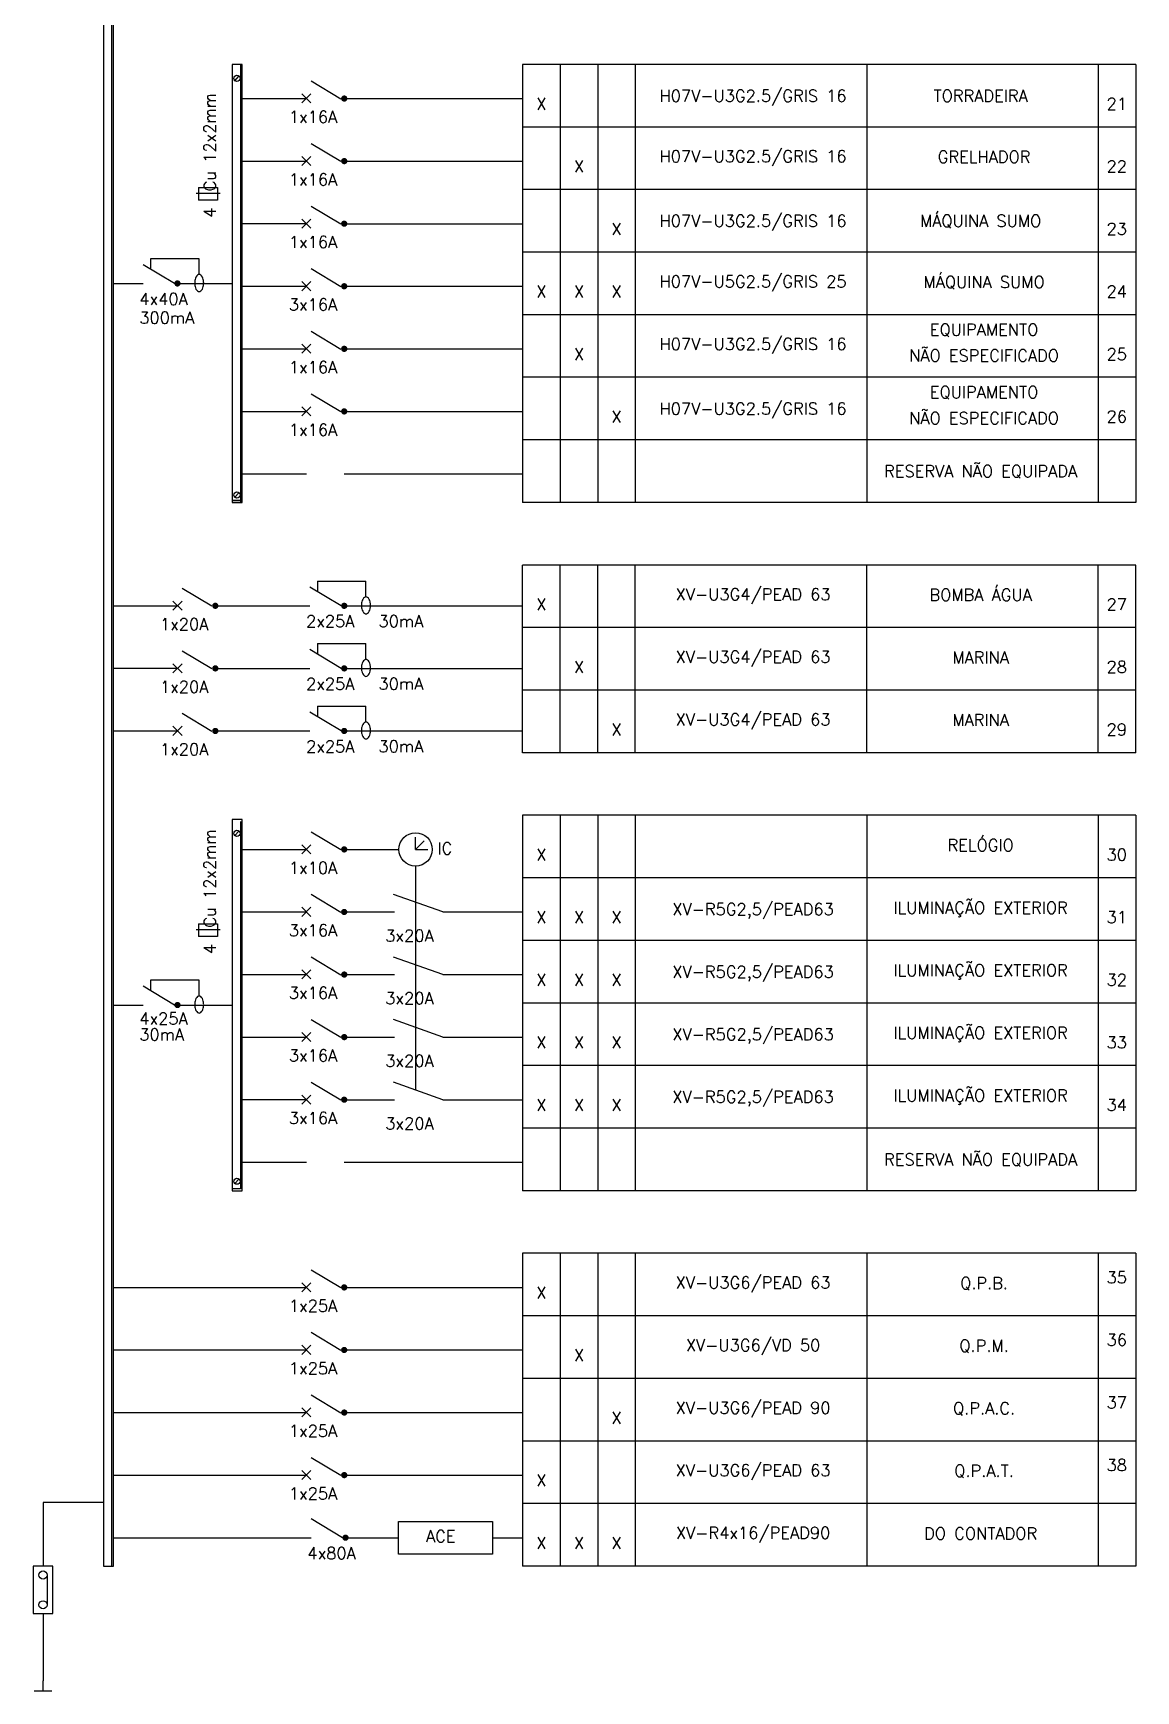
# Model space of a CAD drawing. Header units: millimetres. Extents: x 145 to 60311, y -8355 to 8851.
# Drawn here: x 453.85 to 471.47, y 353.68 to 380.17 of the extents above; entities that cross this region are included whole.
import ezdxf
from ezdxf.enums import TextEntityAlignment as Align

# ---------------------------------------------------------------- set-up
doc = ezdxf.new("R2010")
doc.units = ezdxf.units.MM
doc.layers.add('quadros', color=1, linetype='Continuous')
doc.styles.add('ROMANS', font='romans', dxfattribs={"height": 1.2})

msp = doc.modelspace()

# ---------------------------------------------------------------- linework, layer by layer
at = {"layer": 'quadros'}
for p, q in [((454.968, 407.891), (454.968, 355.67)), ((455.097, 407.856), (455.097, 355.67)), ((455.129, 355.67), (455.129, 407.891)), ((457.188, 379.67), (457.027, 379.67)), ((457.027, 379.67), (457.027, 372.67)), ((457.157, 379.67), (457.157, 372.67)), ((457.188, 372.67), (457.188, 379.67)), ((471.468, 379.67), (461.668, 379.67)), ((471.468, 379.67), (461.668, 379.67)), ((471.468, 379.67), (461.668, 379.67)), ((471.468, 379.67), (461.668, 379.67)), ((471.468, 379.67), (461.668, 379.67)), ((471.468, 379.67), (461.668, 379.67)), ((471.468, 379.67), (461.668, 379.67)), ((471.468, 379.67), (461.668, 379.67)), ((471.468, 379.67), (461.668, 379.67)), ((471.468, 379.67), (461.668, 379.67)), ((471.468, 379.67), (461.668, 379.67)), ((471.468, 379.67), (461.668, 379.67)), ((471.468, 379.67), (461.668, 379.67)), ((471.468, 379.67), (461.668, 379.67)), ((471.468, 379.67), (461.668, 379.67)), ((457.064, 379.405), (457.14, 379.486)), ((458.763, 379.117), (458.288, 379.402)), ((457.188, 379.126), (458.213, 379.126)), ((458.14, 379.2), (458.286, 379.054)), ((458.14, 379.054), (458.286, 379.2)), ((458.817, 379.125), (461.668, 379.125)), ((471.468, 378.67), (461.668, 378.67)), ((471.468, 378.67), (461.668, 378.67)), ((471.468, 378.67), (461.668, 378.67)), ((471.468, 378.67), (461.668, 378.67)), ((471.468, 378.67), (461.668, 378.67)), ((471.468, 378.67), (461.668, 378.67)), ((471.468, 378.67), (461.668, 378.67)), ((471.468, 378.67), (461.668, 378.67)), ((471.468, 378.67), (461.668, 378.67)), ((471.468, 378.67), (461.668, 378.67)), ((471.468, 378.67), (461.668, 378.67)), ((458.763, 378.117), (458.288, 378.402)), ((457.188, 378.126), (458.213, 378.126)), ((458.14, 378.2), (458.286, 378.054)), ((458.14, 378.054), (458.286, 378.2)), ((458.817, 378.125), (461.668, 378.125)), ((456.452, 377.611), (456.836, 377.611)), ((456.49, 377.701), (456.79, 377.701)), ((456.49, 377.701), (456.49, 377.501)), ((456.79, 377.701), (456.79, 377.501)), ((471.468, 377.67), (461.668, 377.67)), ((471.468, 377.67), (461.668, 377.67)), ((471.468, 377.67), (461.668, 377.67)), ((471.468, 377.67), (461.668, 377.67)), ((471.468, 377.67), (461.668, 377.67)), ((471.468, 377.67), (461.668, 377.67)), ((471.468, 377.67), (461.668, 377.67)), ((471.468, 377.67), (461.668, 377.67)), ((471.468, 377.67), (461.668, 377.67)), ((471.468, 377.67), (461.668, 377.67)), ((471.468, 377.67), (461.668, 377.67)), ((456.79, 377.501), (456.49, 377.501)), ((458.763, 377.117), (458.288, 377.402)), ((457.188, 377.126), (458.213, 377.126)), ((458.14, 377.2), (458.286, 377.054)), ((458.14, 377.054), (458.286, 377.2)), ((458.817, 377.125), (461.668, 377.125)), ((456.102, 376.17), (455.602, 376.47)), ((455.723, 376.565), (455.723, 376.397)), ((456.499, 376.565), (455.723, 376.565)), ((456.499, 376.313), (456.499, 376.565)), ((471.468, 376.67), (461.668, 376.67)), ((458.14, 376.2), (458.286, 376.054)), ((458.14, 376.054), (458.286, 376.2)), ((458.763, 376.117), (458.288, 376.402)), ((455.129, 376.17), (455.602, 376.17)), ((456.187, 376.17), (457.027, 376.17)), ((457.188, 376.126), (458.213, 376.126)), ((458.817, 376.125), (461.668, 376.125)), ((471.468, 375.67), (461.668, 375.67)), ((458.14, 375.2), (458.286, 375.054)), ((458.14, 375.054), (458.286, 375.2)), ((458.763, 375.117), (458.288, 375.402)), ((457.188, 375.126), (458.213, 375.126)), ((458.817, 375.125), (461.668, 375.125)), ((471.468, 374.67), (461.668, 374.67)), ((471.468, 374.67), (461.668, 374.67)), ((471.468, 374.67), (461.668, 374.67)), ((471.468, 374.67), (461.668, 374.67)), ((471.468, 374.67), (461.668, 374.67)), ((471.468, 374.67), (461.668, 374.67)), ((471.468, 374.67), (461.668, 374.67)), ((471.468, 374.67), (461.668, 374.67)), ((471.468, 374.67), (461.668, 374.67)), ((471.468, 374.67), (461.668, 374.67)), ((471.468, 374.67), (461.668, 374.67)), ((471.468, 374.67), (461.668, 374.67)), ((471.468, 374.67), (461.668, 374.67)), ((471.468, 374.67), (461.668, 374.67)), ((471.468, 374.67), (461.668, 374.67)), ((471.468, 374.67), (461.668, 374.67)), ((458.763, 374.117), (458.288, 374.402)), ((457.188, 374.126), (458.213, 374.126)), ((458.14, 374.2), (458.286, 374.054)), ((458.14, 374.054), (458.286, 374.2)), ((458.817, 374.125), (461.668, 374.125)), ((471.468, 373.67), (461.668, 373.67)), ((471.468, 373.67), (461.668, 373.67)), ((471.468, 373.67), (461.668, 373.67)), ((471.468, 373.67), (461.668, 373.67)), ((471.468, 373.67), (461.668, 373.67)), ((471.468, 373.67), (461.668, 373.67)), ((471.468, 373.67), (461.668, 373.67)), ((471.468, 373.67), (461.668, 373.67)), ((471.468, 373.67), (461.668, 373.67)), ((471.468, 373.67), (461.668, 373.67)), ((471.468, 373.67), (461.668, 373.67)), ((457.188, 373.126), (458.213, 373.126)), ((458.817, 373.125), (461.668, 373.125)), ((457.064, 372.747), (457.14, 372.828)), ((457.027, 372.67), (457.188, 372.67)), ((457.157, 372.703), (457.032, 372.703)), ((457.157, 372.67), (457.032, 372.67)), ((471.468, 372.67), (461.668, 372.67)), ((471.468, 372.67), (461.668, 372.67)), ((471.468, 372.67), (461.668, 372.67)), ((471.468, 372.67), (461.668, 372.67)), ((471.468, 372.67), (461.668, 372.67)), ((471.468, 372.67), (461.668, 372.67)), ((471.468, 372.67), (461.668, 372.67)), ((471.468, 372.67), (461.668, 372.67)), ((471.468, 372.67), (461.668, 372.67)), ((471.468, 372.67), (461.668, 372.67)), ((471.468, 372.67), (461.668, 372.67)), ((461.668, 370.67), (461.668, 371.67)), ((471.468, 371.67), (461.668, 371.67)), ((462.268, 370.67), (462.268, 371.67)), ((462.868, 370.67), (462.868, 371.67)), ((463.468, 370.67), (463.468, 371.67)), ((467.168, 370.67), (467.168, 371.67)), ((470.868, 370.67), (470.868, 371.67)), ((471.468, 370.67), (471.468, 371.67)), ((456.703, 371.01), (456.228, 371.295)), ((458.767, 371.018), (458.267, 371.318)), ((458.388, 371.414), (458.388, 371.246)), ((459.164, 371.161), (459.164, 371.414)), ((455.129, 371.02), (456.154, 371.02)), ((456.08, 371.093), (456.226, 370.947)), ((456.08, 370.947), (456.226, 371.093)), ((456.757, 371.018), (458.267, 371.018)), ((457.794, 371.018), (458.267, 371.018)), ((457.794, 371.018), (458.217, 371.018)), ((458.817, 371.018), (461.668, 371.018)), ((459.005, 371.018), (459.846, 371.018)), ((471.468, 370.67), (461.668, 370.67)), ((461.668, 369.67), (461.668, 370.67)), ((471.468, 370.67), (461.668, 370.67)), ((462.268, 369.67), (462.268, 370.67)), ((462.868, 369.67), (462.868, 370.67)), ((463.468, 369.67), (463.468, 370.67)), ((467.168, 369.67), (467.168, 370.67)), ((470.868, 369.67), (470.868, 370.67)), ((471.468, 369.67), (471.468, 370.67)), ((458.388, 370.414), (458.388, 370.246)), ((459.164, 370.161), (459.164, 370.414)), ((456.703, 370.01), (456.228, 370.295)), ((458.767, 370.018), (458.267, 370.318)), ((455.129, 370.02), (456.154, 370.02)), ((456.08, 370.093), (456.226, 369.947)), ((456.08, 369.947), (456.226, 370.093)), ((456.757, 370.018), (458.267, 370.018)), ((457.794, 370.018), (458.267, 370.018)), ((457.794, 370.018), (458.217, 370.018)), ((458.817, 370.018), (461.668, 370.018)), ((459.005, 370.018), (459.846, 370.018)), ((471.468, 369.67), (461.668, 369.67)), ((461.668, 368.67), (461.668, 369.67)), ((471.468, 369.67), (461.668, 369.67)), ((462.268, 368.67), (462.268, 369.67)), ((462.868, 368.67), (462.868, 369.67)), ((463.468, 368.67), (463.468, 369.67)), ((467.168, 368.67), (467.168, 369.67)), ((470.868, 368.67), (470.868, 369.67)), ((471.468, 368.67), (471.468, 369.67)), ((458.767, 369.018), (458.267, 369.318)), ((458.388, 369.414), (458.388, 369.246)), ((459.164, 369.161), (459.164, 369.414)), ((456.08, 369.093), (456.226, 368.947)), ((456.08, 368.947), (456.226, 369.093)), ((456.703, 369.01), (456.228, 369.295)), ((455.129, 369.02), (456.154, 369.02)), ((456.757, 369.018), (458.267, 369.018)), ((457.794, 369.018), (458.267, 369.018)), ((457.794, 369.018), (458.217, 369.018)), ((458.817, 369.018), (461.668, 369.018)), ((459.005, 369.018), (459.846, 369.018)), ((471.468, 368.67), (461.668, 368.67)), ((457.188, 367.605), (457.027, 367.605)), ((457.027, 367.605), (457.027, 361.67)), ((457.157, 367.57), (457.157, 361.703)), ((457.188, 361.67), (457.188, 367.605)), ((471.468, 367.67), (461.668, 367.67)), ((457.064, 367.34), (457.14, 367.421)), ((458.14, 367.2), (458.286, 367.054)), ((458.14, 367.054), (458.286, 367.2)), ((458.763, 367.117), (458.288, 367.402)), ((459.957, 367.125), (459.957, 367.32)), ((459.957, 367.125), (460.094, 367.263)), ((457.188, 367.126), (458.213, 367.126)), ((458.817, 367.125), (459.69, 367.125)), ((459.957, 367.125), (460.152, 367.125)), ((459.957, 366.858), (459.957, 363.281)), ((471.468, 366.67), (461.668, 366.67)), ((458.763, 366.117), (458.288, 366.402)), ((458.14, 366.2), (458.286, 366.054)), ((458.14, 366.054), (458.286, 366.2)), ((456.49, 365.935), (456.79, 365.935)), ((456.49, 365.935), (456.49, 365.735)), ((456.79, 365.935), (456.79, 365.735)), ((457.188, 366.126), (458.213, 366.126)), ((458.81, 366.125), (459.619, 366.125)), ((460.393, 366.125), (461.668, 366.125)), ((456.452, 365.846), (456.836, 365.846)), ((456.79, 365.735), (456.49, 365.735)), ((471.468, 365.67), (461.668, 365.67)), ((471.468, 365.67), (461.668, 365.67)), ((471.468, 365.67), (461.668, 365.67)), ((471.468, 365.67), (461.668, 365.67)), ((471.468, 365.67), (461.668, 365.67)), ((471.468, 365.67), (461.668, 365.67)), ((471.468, 365.67), (461.668, 365.67)), ((471.468, 365.67), (461.668, 365.67)), ((471.468, 365.67), (461.668, 365.67)), ((471.468, 365.67), (461.668, 365.67)), ((471.468, 365.67), (461.668, 365.67)), ((458.763, 365.117), (458.288, 365.402)), ((457.188, 365.126), (458.213, 365.126)), ((458.14, 365.2), (458.286, 365.054)), ((458.14, 365.054), (458.286, 365.2)), ((458.81, 365.125), (459.619, 365.125)), ((460.393, 365.125), (461.668, 365.125)), ((456.102, 364.638), (455.602, 364.938)), ((455.723, 365.033), (455.723, 364.865)), ((456.499, 365.033), (455.723, 365.033)), ((456.499, 364.78), (456.499, 365.033)), ((455.129, 364.638), (455.602, 364.638)), ((455.129, 364.638), (455.552, 364.638)), ((456.187, 364.638), (457.027, 364.638)), ((471.468, 364.67), (461.668, 364.67)), ((471.468, 364.67), (461.668, 364.67)), ((471.468, 364.67), (461.668, 364.67)), ((471.468, 364.67), (461.668, 364.67)), ((471.468, 364.67), (461.668, 364.67)), ((471.468, 364.67), (461.668, 364.67)), ((471.468, 364.67), (461.668, 364.67)), ((471.468, 364.67), (461.668, 364.67)), ((471.468, 364.67), (461.668, 364.67)), ((471.468, 364.67), (461.668, 364.67)), ((471.468, 364.67), (461.668, 364.67)), ((458.763, 364.117), (458.288, 364.402)), ((457.188, 364.126), (458.213, 364.126)), ((458.14, 364.2), (458.286, 364.054)), ((458.14, 364.054), (458.286, 364.2)), ((458.81, 364.125), (459.619, 364.125)), ((460.393, 364.125), (461.668, 364.125)), ((471.468, 363.67), (461.668, 363.67)), ((471.468, 363.67), (461.668, 363.67)), ((471.468, 363.67), (461.668, 363.67)), ((471.468, 363.67), (461.668, 363.67)), ((471.468, 363.67), (461.668, 363.67)), ((471.468, 363.67), (461.668, 363.67)), ((471.468, 363.67), (461.668, 363.67)), ((471.468, 363.67), (461.668, 363.67)), ((471.468, 363.67), (461.668, 363.67)), ((471.468, 363.67), (461.668, 363.67)), ((471.468, 363.67), (461.668, 363.67)), ((458.763, 363.117), (458.288, 363.402)), ((457.188, 363.126), (458.213, 363.126)), ((458.14, 363.2), (458.286, 363.054)), ((458.14, 363.054), (458.286, 363.2)), ((458.81, 363.125), (459.619, 363.125)), ((460.393, 363.125), (461.668, 363.125)), ((471.468, 362.67), (461.668, 362.67)), ((471.468, 362.67), (461.668, 362.67)), ((471.468, 362.67), (461.668, 362.67)), ((471.468, 362.67), (461.668, 362.67)), ((471.468, 362.67), (461.668, 362.67)), ((471.468, 362.67), (461.668, 362.67)), ((471.468, 362.67), (461.668, 362.67)), ((471.468, 362.67), (461.668, 362.67)), ((471.468, 362.67), (461.668, 362.67)), ((471.468, 362.67), (461.668, 362.67)), ((471.468, 362.67), (461.668, 362.67)), ((457.188, 362.126), (458.213, 362.126)), ((458.817, 362.125), (461.668, 362.125)), ((457.027, 361.67), (457.188, 361.67)), ((457.157, 361.703), (457.032, 361.703)), ((457.064, 361.78), (457.14, 361.861)), ((471.468, 361.67), (461.668, 361.67)), ((471.468, 361.67), (461.668, 361.67)), ((471.468, 361.67), (461.668, 361.67)), ((471.468, 361.67), (461.668, 361.67)), ((471.468, 361.67), (461.668, 361.67)), ((471.468, 361.67), (461.668, 361.67)), ((471.468, 361.67), (461.668, 361.67)), ((471.468, 361.67), (461.668, 361.67)), ((471.468, 361.67), (461.668, 361.67)), ((471.468, 361.67), (461.668, 361.67)), ((471.468, 361.67), (461.668, 361.67)), ((471.468, 360.67), (461.668, 360.67)), ((458.763, 360.117), (458.288, 360.402)), ((455.129, 360.126), (458.213, 360.126)), ((458.14, 360.2), (458.286, 360.054)), ((458.14, 360.054), (458.286, 360.2)), ((458.817, 360.125), (461.668, 360.125)), ((471.468, 359.67), (461.668, 359.67)), ((458.763, 359.117), (458.288, 359.402)), ((455.129, 359.126), (458.213, 359.126)), ((458.14, 359.2), (458.286, 359.054)), ((458.14, 359.054), (458.286, 359.2)), ((458.817, 359.125), (461.668, 359.125)), ((471.468, 358.67), (461.668, 358.67)), ((458.14, 358.2), (458.286, 358.054)), ((458.14, 358.054), (458.286, 358.2)), ((458.763, 358.117), (458.288, 358.402)), ((455.129, 358.126), (458.213, 358.126)), ((458.817, 358.125), (461.668, 358.125)), ((471.468, 357.67), (461.668, 357.67)), ((458.763, 357.117), (458.288, 357.402)), ((455.129, 357.126), (458.213, 357.126)), ((458.14, 357.2), (458.286, 357.054)), ((458.14, 357.054), (458.286, 357.2)), ((458.817, 357.125), (461.668, 357.125)), ((471.468, 356.67), (461.668, 356.67)), ((458.788, 356.125), (458.288, 356.425)), ((455.129, 356.125), (458.288, 356.125)), ((455.129, 356.125), (458.238, 356.125)), ((458.838, 356.125), (459.682, 356.125)), ((461.186, 356.125), (461.668, 356.125)), ((454.968, 355.67), (455.129, 355.67)), ((471.468, 355.67), (461.668, 355.67))]:
    msp.add_line(p, q, dxfattribs=at)
at = {"layer": 'quadros', "ltscale": 0.1}
for p, q in [((461.668, 379.67), (461.668, 378.67)), ((462.268, 379.67), (462.268, 378.67)), ((462.868, 379.67), (462.868, 378.67)), ((463.468, 379.67), (463.468, 378.67)), ((467.168, 379.67), (467.168, 378.67)), ((470.868, 379.67), (470.868, 378.67)), ((471.468, 379.67), (471.468, 378.67)), ((461.668, 378.67), (461.668, 377.67)), ((462.268, 378.67), (462.268, 377.67)), ((462.868, 378.67), (462.868, 377.67)), ((463.468, 378.67), (463.468, 377.67)), ((467.168, 378.67), (467.168, 377.67)), ((470.868, 378.67), (470.868, 377.67)), ((471.468, 378.67), (471.468, 377.67)), ((461.668, 377.67), (461.668, 376.67)), ((462.268, 377.67), (462.268, 376.67)), ((462.868, 377.67), (462.868, 376.67)), ((463.468, 377.67), (463.468, 376.67)), ((467.168, 377.67), (467.168, 376.67)), ((470.868, 377.67), (470.868, 376.67)), ((471.468, 377.67), (471.468, 376.67)), ((461.668, 376.67), (461.668, 375.67)), ((462.268, 376.67), (462.268, 375.67)), ((462.868, 376.67), (462.868, 375.67)), ((463.468, 376.67), (463.468, 375.67)), ((467.168, 376.67), (467.168, 375.67)), ((470.868, 376.67), (470.868, 375.67)), ((471.468, 376.67), (471.468, 375.67)), ((461.668, 375.67), (461.668, 374.67)), ((462.268, 375.67), (462.268, 374.67)), ((462.868, 375.67), (462.868, 374.67)), ((463.468, 375.67), (463.468, 374.67)), ((467.168, 375.67), (467.168, 374.67)), ((470.868, 375.67), (470.868, 374.67)), ((471.468, 375.67), (471.468, 374.67)), ((461.668, 374.67), (461.668, 373.67)), ((462.268, 374.67), (462.268, 373.67)), ((462.868, 374.67), (462.868, 373.67)), ((463.468, 374.67), (463.468, 373.67)), ((467.168, 374.67), (467.168, 373.67)), ((470.868, 374.67), (470.868, 373.67)), ((471.468, 374.67), (471.468, 373.67)), ((461.668, 373.67), (461.668, 372.67)), ((462.268, 373.67), (462.268, 372.67)), ((462.868, 373.67), (462.868, 372.67)), ((463.468, 373.67), (463.468, 372.67)), ((467.168, 373.67), (467.168, 372.67)), ((470.868, 373.67), (470.868, 372.67)), ((471.468, 373.67), (471.468, 372.67)), ((458.388, 371.414), (459.164, 371.414)), ((458.388, 370.414), (459.164, 370.414)), ((458.388, 369.414), (459.164, 369.414)), ((461.668, 367.67), (461.668, 366.67)), ((462.268, 367.67), (462.268, 366.67)), ((462.868, 367.67), (462.868, 366.67)), ((463.468, 367.67), (463.468, 366.67)), ((467.168, 367.67), (467.168, 366.67)), ((470.868, 367.67), (470.868, 366.67)), ((471.468, 367.67), (471.468, 366.67)), ((461.668, 366.67), (461.668, 365.67)), ((462.268, 366.67), (462.268, 365.67)), ((462.868, 366.67), (462.868, 365.67)), ((463.468, 366.67), (463.468, 365.67)), ((467.168, 366.67), (467.168, 365.67)), ((470.868, 366.67), (470.868, 365.67)), ((471.468, 366.67), (471.468, 365.67)), ((460.393, 366.125), (459.607, 366.405)), ((461.668, 365.67), (461.668, 364.67)), ((462.268, 365.67), (462.268, 364.67)), ((462.868, 365.67), (462.868, 364.67)), ((463.468, 365.67), (463.468, 364.67)), ((467.168, 365.67), (467.168, 364.67)), ((470.868, 365.67), (470.868, 364.67)), ((471.468, 365.67), (471.468, 364.67)), ((460.393, 365.125), (459.607, 365.405)), ((461.668, 364.67), (461.668, 363.67)), ((462.268, 364.67), (462.268, 363.67)), ((462.868, 364.67), (462.868, 363.67)), ((463.468, 364.67), (463.468, 363.67)), ((467.168, 364.67), (467.168, 363.67)), ((470.868, 364.67), (470.868, 363.67)), ((471.468, 364.67), (471.468, 363.67)), ((460.393, 364.125), (459.607, 364.405)), ((461.668, 363.67), (461.668, 362.67)), ((462.268, 363.67), (462.268, 362.67)), ((462.868, 363.67), (462.868, 362.67)), ((463.468, 363.67), (463.468, 362.67)), ((467.168, 363.67), (467.168, 362.67)), ((470.868, 363.67), (470.868, 362.67)), ((471.468, 363.67), (471.468, 362.67)), ((460.393, 363.125), (459.607, 363.405)), ((461.668, 362.67), (461.668, 361.67)), ((462.268, 362.67), (462.268, 361.67)), ((462.868, 362.67), (462.868, 361.67)), ((463.468, 362.67), (463.468, 361.67)), ((467.168, 362.67), (467.168, 361.67)), ((470.868, 362.67), (470.868, 361.67)), ((471.468, 362.67), (471.468, 361.67)), ((461.668, 360.67), (461.668, 359.67)), ((462.268, 360.67), (462.268, 359.67)), ((462.868, 360.67), (462.868, 359.67)), ((463.468, 360.67), (463.468, 359.67)), ((467.168, 360.67), (467.168, 359.67)), ((470.868, 360.67), (470.868, 359.67)), ((471.468, 360.67), (471.468, 359.67)), ((461.668, 359.67), (461.668, 358.67)), ((462.268, 359.67), (462.268, 358.67)), ((462.868, 359.67), (462.868, 358.67)), ((463.468, 359.67), (463.468, 358.67)), ((467.168, 359.67), (467.168, 358.67)), ((470.868, 359.67), (470.868, 358.67)), ((471.468, 359.67), (471.468, 358.67)), ((461.668, 358.67), (461.668, 357.67)), ((462.268, 358.67), (462.268, 357.67)), ((462.868, 358.67), (462.868, 357.67)), ((463.468, 358.67), (463.468, 357.67)), ((467.168, 358.67), (467.168, 357.67)), ((470.868, 358.67), (470.868, 357.67)), ((471.468, 358.67), (471.468, 357.67)), ((461.668, 357.67), (461.668, 356.67)), ((462.268, 357.67), (462.268, 356.67)), ((462.868, 357.67), (462.868, 356.67)), ((463.468, 357.67), (463.468, 356.67)), ((467.168, 357.67), (467.168, 356.67)), ((470.868, 357.67), (470.868, 356.67)), ((471.468, 357.67), (471.468, 356.67)), ((454.968, 356.688), (454.003, 356.688)), ((454.003, 356.688), (454.003, 355.67)), ((461.668, 356.67), (461.668, 355.67)), ((462.268, 356.67), (462.268, 355.67)), ((462.868, 356.67), (462.868, 355.67)), ((463.468, 356.67), (463.468, 355.67)), ((467.168, 356.67), (467.168, 355.67)), ((470.868, 356.67), (470.868, 355.67)), ((471.468, 356.67), (471.468, 355.67)), ((454.161, 355.67), (453.846, 355.67)), ((453.846, 355.67), (453.846, 354.911)), ((454.161, 354.911), (454.161, 355.67)), ((454.069, 355.528), (454.069, 355.053)), ((453.846, 354.911), (454.161, 354.911)), ((454.003, 354.911), (454.003, 353.836)), ((454.003, 353.677), (454.003, 353.836)), ((453.86, 353.677), (454.146, 353.677))]:
    msp.add_line(p, q, dxfattribs=at)
at = {"layer": 'quadros', "const_width": 0.05}
for points in [[(458.817, 379.1, 1), (458.817, 379.15, 1)], [(458.817, 378.1, 1), (458.817, 378.15, 1)], [(458.817, 377.1, 1), (458.817, 377.15, 1)], [(456.152, 376.145, 1), (456.152, 376.195, 1)], [(458.817, 376.1, 1), (458.817, 376.15, 1)], [(458.817, 375.1, 1), (458.817, 375.15, 1)], [(458.817, 374.1, 1), (458.817, 374.15, 1)], [(456.757, 370.993, 1), (456.757, 371.043, 1)], [(458.817, 370.993, 1), (458.817, 371.043, 1)], [(456.757, 369.993, 1), (456.757, 370.043, 1)], [(458.817, 369.993, 1), (458.817, 370.043, 1)], [(456.757, 368.993, 1), (456.757, 369.043, 1)], [(458.817, 368.993, 1), (458.817, 369.043, 1)], [(458.817, 367.1, 1), (458.817, 367.15, 1)], [(458.817, 366.1, 1), (458.817, 366.15, 1)], [(458.817, 365.1, 1), (458.817, 365.15, 1)], [(456.152, 364.613, 1), (456.152, 364.663, 1)], [(458.817, 364.1, 1), (458.817, 364.15, 1)], [(458.817, 363.1, 1), (458.817, 363.15, 1)], [(458.817, 360.1, 1), (458.817, 360.15, 1)], [(458.817, 359.1, 1), (458.817, 359.15, 1)], [(458.817, 358.1, 1), (458.817, 358.15, 1)], [(458.817, 357.1, 1), (458.817, 357.15, 1)], [(458.838, 356.1, 1), (458.838, 356.15, 1)]]:
    msp.add_lwpolyline(points, format="xyb", close=True, dxfattribs=at)
at = {"layer": 'quadros'}
for points in [[(456.571, 376.177, 0.054222), (456.565, 376.232, 0.068058), (456.55, 376.273, 0.105451), (456.523, 376.304, 0.167042), (456.499, 376.313, 0.167042), (456.474, 376.304, 0.105451), (456.448, 376.273, 0.068058), (456.433, 376.232, 0.054222), (456.427, 376.177, 0.054222), (456.433, 376.123, 0.068058), (456.448, 376.081, 0.105451), (456.474, 376.05, 0.167042), (456.499, 376.042, 0.167042), (456.523, 376.05, 0.105451), (456.55, 376.081, 0.068058), (456.565, 376.123, 0.054222)], [(459.236, 371.026, 0.054222), (459.23, 371.08, 0.068058), (459.215, 371.121, 0.105451), (459.189, 371.152, 0.167042), (459.164, 371.161, 0.167042), (459.139, 371.152, 0.105451), (459.113, 371.121, 0.068058), (459.098, 371.08, 0.054222), (459.092, 371.026, 0.054222), (459.098, 370.971, 0.068058), (459.113, 370.93, 0.105451), (459.139, 370.899, 0.167042), (459.164, 370.89, 0.167042), (459.189, 370.899, 0.105451), (459.215, 370.93, 0.068058), (459.23, 370.971, 0.054222)], [(459.236, 370.026, 0.054222), (459.23, 370.08, 0.068058), (459.215, 370.121, 0.105451), (459.189, 370.152, 0.167042), (459.164, 370.161, 0.167042), (459.139, 370.152, 0.105451), (459.113, 370.121, 0.068058), (459.098, 370.08, 0.054222), (459.092, 370.026, 0.054222), (459.098, 369.971, 0.068058), (459.113, 369.93, 0.105451), (459.139, 369.899, 0.167042), (459.164, 369.89, 0.167042), (459.189, 369.899, 0.105451), (459.215, 369.93, 0.068058), (459.23, 369.971, 0.054222)], [(459.236, 369.026, 0.054222), (459.23, 369.08, 0.068058), (459.215, 369.121, 0.105451), (459.189, 369.152, 0.167042), (459.164, 369.161, 0.167042), (459.139, 369.152, 0.105451), (459.113, 369.121, 0.068058), (459.098, 369.08, 0.054222), (459.092, 369.026, 0.054222), (459.098, 368.971, 0.068058), (459.113, 368.93, 0.105451), (459.139, 368.899, 0.167042), (459.164, 368.89, 0.167042), (459.189, 368.899, 0.105451), (459.215, 368.93, 0.068058), (459.23, 368.971, 0.054222)], [(456.571, 364.645, 0.054222), (456.565, 364.699, 0.068058), (456.55, 364.74, 0.105451), (456.523, 364.772, 0.167042), (456.499, 364.78, 0.167042), (456.474, 364.772, 0.105451), (456.448, 364.74, 0.068058), (456.433, 364.699, 0.054222), (456.427, 364.645, 0.054222), (456.433, 364.59, 0.068058), (456.448, 364.549, 0.105451), (456.474, 364.518, 0.167042), (456.499, 364.509, 0.167042), (456.523, 364.518, 0.105451), (456.55, 364.549, 0.068058), (456.565, 364.59, 0.054222)]]:
    msp.add_lwpolyline(points, format="xyb", close=True, dxfattribs=at)
at = {"layer": 'quadros', "ltscale": 0.1}
msp.add_lwpolyline([(459.682, 356.386), (461.186, 356.386), (461.186, 355.864), (459.682, 355.864)], close=True, dxfattribs=at)
at = {"layer": 'quadros'}
for centre, radius in [((457.102, 379.447), 0.0495), ((457.102, 372.789), 0.0495), ((457.102, 367.382), 0.0495), ((459.957, 367.125), 0.267), ((457.102, 361.822), 0.0495)]:
    msp.add_circle(centre, radius, dxfattribs=at)
at = {"layer": 'quadros', "ltscale": 0.1}
for centre in [(454.003, 355.528), (454.003, 355.053)]:
    msp.add_circle(centre, 0.0653, dxfattribs=at)

# ---------------------------------------------------------------- texts
at = {"layer": 'quadros', "style": 'ROMANS'}
for p in [(456.763, 377.219), (456.763, 365.453)]:
    msp.add_text('4  Cu 12x2mm', height=0.19, rotation=90, dxfattribs=at).set_placement(p)
for s, p in [('X', (461.968, 378.946)), ('H07V-U3G2.5/GRIS 16', (465.351, 379.074)), ('TORRADEIRA', (468.988, 379.074)), ('21', (471.164, 378.946)), ('H07V-U3G2.5/GRIS 16', (465.351, 378.107)), ('X', (462.568, 377.946)), ('GRELHADOR', (469.043, 378.098)), ('22', (471.164, 377.946)), ('H07V-U3G2.5/GRIS 16', (465.351, 377.074)), ('MÁQUINA SUMO', (468.988, 377.074)), ('X', (463.168, 376.946)), ('23', (471.164, 376.946)), ('H07V-U5G2.5/GRIS 25', (465.351, 376.107)), ('MÁQUINA SUMO', (469.043, 376.098)), ('X', (461.968, 375.946)), ('X', (462.568, 375.946)), ('X', (463.168, 375.946)), ('24', (471.164, 375.946)), ('EQUIPAMENTO', (469.043, 375.337)), ('H07V-U3G2.5/GRIS 16', (465.351, 375.107)), ('NÃO ESPECIFICADO', (469.043, 374.923)), ('X', (462.568, 374.946)), ('25', (471.164, 374.946)), ('EQUIPAMENTO', (469.043, 374.337)), ('X', (463.168, 373.946)), ('H07V-U3G2.5/GRIS 16', (465.351, 374.074)), ('NÃO ESPECIFICADO', (469.043, 373.923)), ('26', (471.164, 373.946)), ('RESERVA NÃO EQUIPADA', (468.988, 373.074)), ('XV-U3G4/PEAD 63', (465.351, 371.107)), ('BOMBA ÁGUA', (468.988, 371.098)), ('X', (461.968, 370.946)), ('27', (471.164, 370.946)), ('X', (462.568, 369.946)), ('XV-U3G4/PEAD 63', (465.351, 370.107)), ('MARINA', (468.988, 370.098)), ('28', (471.164, 369.946)), ('XV-U3G4/PEAD 63', (465.351, 369.107)), ('X', (463.168, 368.946)), ('MARINA', (468.988, 369.098)), ('29', (471.164, 368.946)), ('RELÓGIO', (468.988, 367.098)), ('X', (461.968, 366.946)), ('30', (471.164, 366.946)), ('X', (461.968, 365.946)), ('X', (462.568, 365.946)), ('X', (463.168, 365.946)), ('XV-R5G2,5/PEAD63', (465.351, 366.074)), ('ILUMINAÇÃO EXTERIOR', (468.988, 366.098)), ('31', (471.164, 365.946)), ('ILUMINAÇÃO EXTERIOR', (468.988, 365.098)), ('X', (461.968, 364.946)), ('X', (462.568, 364.946)), ('X', (463.168, 364.946)), ('XV-R5G2,5/PEAD63', (465.351, 365.074)), ('32', (471.164, 364.946)), ('XV-R5G2,5/PEAD63', (465.351, 364.074)), ('ILUMINAÇÃO EXTERIOR', (468.988, 364.098)), ('X', (461.968, 363.946)), ('X', (462.568, 363.946)), ('X', (463.168, 363.946)), ('33', (471.164, 363.946)), ('XV-R5G2,5/PEAD63', (465.351, 363.074)), ('ILUMINAÇÃO EXTERIOR', (468.988, 363.098)), ('X', (461.968, 362.946)), ('X', (462.568, 362.946)), ('X', (463.168, 362.946)), ('34', (471.164, 362.946)), ('RESERVA NÃO EQUIPADA', (468.988, 362.074)), ('XV-U3G6/PEAD 63', (465.351, 360.107)), ('35', (471.164, 360.191)), ('X', (461.968, 359.946)), ('Q.P.B.', (469.043, 360.098)), ('XV-U3G6/VD 50', (465.351, 359.107)), ('Q.P.M.', (469.043, 359.098)), ('36', (471.164, 359.191)), ('X', (462.568, 358.946)), ('XV-U3G6/PEAD 90', (465.351, 358.107)), ('Q.P.A.C.', (469.043, 358.098)), ('37', (471.164, 358.191)), ('X', (463.168, 357.946)), ('X', (461.968, 356.946)), ('XV-U3G6/PEAD 63', (465.351, 357.107)), ('Q.P.A.T.', (469.043, 357.098)), ('38', (471.164, 357.191)), ('XV-R4x16/PEAD90', (465.351, 356.107)), ('X', (461.968, 355.946)), ('X', (462.568, 355.946)), ('X', (463.168, 355.946)), ('DO CONTADOR', (468.988, 356.098))]:
    msp.add_text(s, height=0.19, dxfattribs=at).set_placement(p, align=Align.CENTER)
for s, p in [('1x16A', (457.932, 378.737)), ('1x16A', (457.932, 377.737)), ('1x16A', (457.932, 376.737)), ('4x40A', (455.542, 375.827)), ('300mA', (455.542, 375.528)), ('3x16A', (457.932, 375.737)), ('1x16A', (457.932, 374.737)), ('1x16A', (457.932, 373.737)), ('1x20A', (455.872, 370.63)), ('2x25A', (458.207, 370.676)), ('30mA', (459.365, 370.678)), ('2x25A', (458.207, 369.676)), ('30mA', (459.365, 369.678)), ('1x20A', (455.872, 369.63)), ('1x20A', (455.872, 368.63)), ('2x25A', (458.207, 368.676)), ('30mA', (459.365, 368.678)), ('IC', (460.309, 367.046)), ('1x10A', (457.932, 366.737)), ('3x16A', (457.932, 365.737)), ('3x20A', (459.473, 365.651)), ('3x16A', (457.932, 364.737)), ('3x20A', (459.473, 364.651)), ('4x25A', (455.542, 364.326)), ('30mA', (455.542, 364.073)), ('3x16A', (457.932, 363.737)), ('3x20A', (459.473, 363.651)), ('3x16A', (457.932, 362.737)), ('3x20A', (459.473, 362.651)), ('1x25A', (457.932, 359.737)), ('1x25A', (457.932, 358.737)), ('1x25A', (457.932, 357.737)), ('1x25A', (457.932, 356.737)), ('ACE', (460.125, 356.053)), ('4x80A', (458.228, 355.782))]:
    msp.add_text(s, height=0.19, dxfattribs=at).set_placement(p)

doc.saveas('drawing.dxf')
